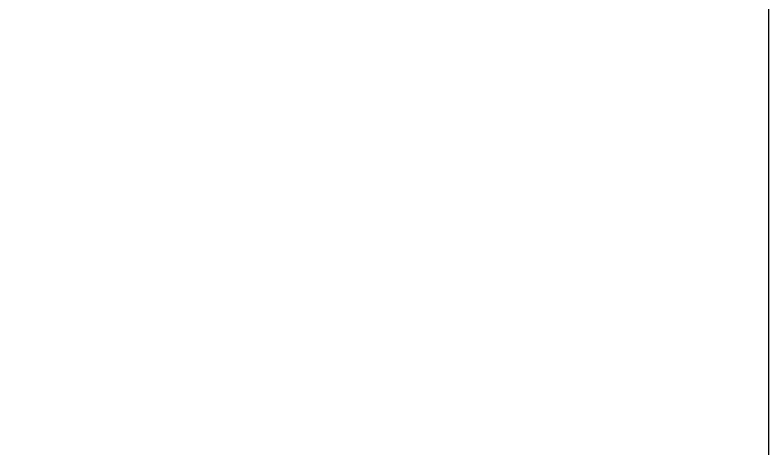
# Model space of a CAD drawing. Header units: millimetres. Extents: x 0 to 145404, y 0 to 194550.
# Drawn here: x 47962.5 to 48175.5, y 122006.6 to 122129.4 of the extents above; entities that cross this region are included whole.
import ezdxf

# ---------------------------------------------------------------- set-up
doc = ezdxf.new("R2010")
doc.units = ezdxf.units.MM
doc.layers.add('АР - Наружная стена', color=144, linetype='Continuous', lineweight=30)

# ---------------------------------------------------------------- blocks, each defined once
blk = doc.blocks.new('Квартира 2К 10150 тип 3')
at = {"layer": 'АР - Наружная стена'}
blk.add_lwpolyline([(6050.000000003725, 6419.999999996275), (6050.000000002794, 10349.99999999697), (5650.000000002794, 10349.99999999697), (5650.000000003725, 6419.999999996275)], close=True, dxfattribs=at)
blk = doc.blocks.new('V_Section_2')
blk.add_blockref('Квартира 2К 10150 тип 3', (8949.999999575317, -25799.99999996624))

msp = doc.modelspace()

# ---------------------------------------------------------------- block references
msp.add_blockref('V_Section_2', (33175.46006017162, 139046.1139150584, 1.056413898744269e-07))

doc.saveas('drawing.dxf')
